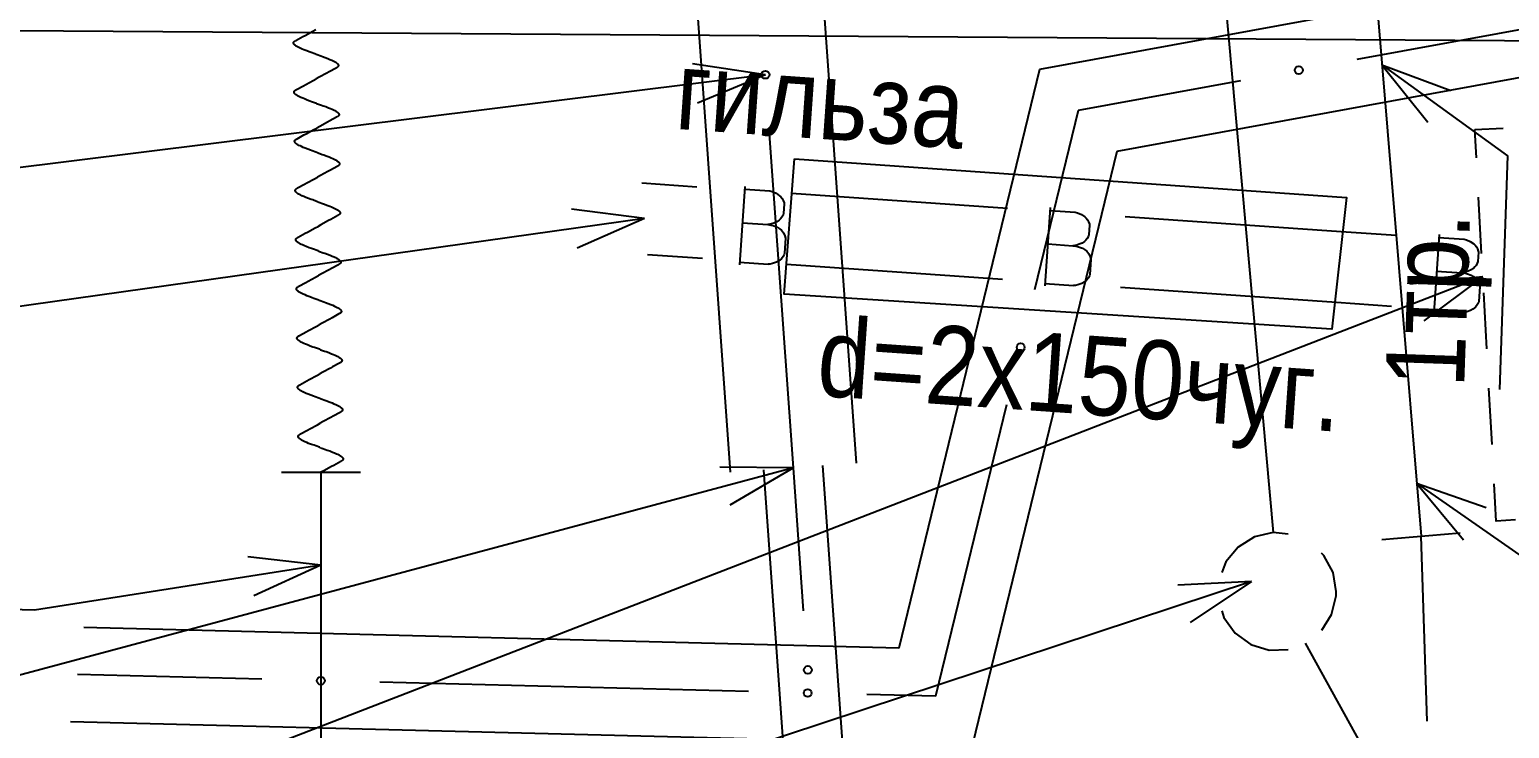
# Model space of a CAD drawing. Header units: metres. Extents: x -3947 to -3704, y 4976 to 6609.
# Drawn here: x -3866.42 to -3847.65, y 5727.78 to 5736.65 of the extents above; entities that cross this region are included whole.
import ezdxf
from ezdxf.enums import TextEntityAlignment as Align

# ---------------------------------------------------------------- set-up
doc = ezdxf.new("R2010")
doc.units = ezdxf.units.M
doc.header["$MEASUREMENT"] = 0
for name, color, linetype, lineweight in [('Водопровод', 7, 'Continuous', 25), ('Водосток', 7, 'Continuous', 25), ('Кабель защиты', 7, 'Continuous', 25), ('Кабель электрический', 7, 'Continuous', 25), ('Теплосеть', 7, 'Continuous', 25)]:
    doc.layers.add(name, color=color, linetype=linetype, lineweight=lineweight)
doc.styles.add('Style-RUSSIAN_1251', font='RUSSIAN_1251.shx')

msp = doc.modelspace()

# ---------------------------------------------------------------- linework, layer by layer
at = {"layer": 'Водопровод', "linetype": 'Continuous'}
for p, q in [((-3848.085, 5735.379), (-3847.728, 5735.398)), ((-3848.066, 5735.022), (-3848.085, 5735.379)), ((-3858.653, 5734.702), (-3857.954, 5734.654)), ((-3857.345, 5734.659), (-3857.414, 5733.664)), ((-3856.754, 5734.571), (-3854.016, 5734.381)), ((-3848, 5733.809), (-3848.039, 5734.522)), ((-3858.618, 5734.249), (-3859.544, 5734.371)), ((-3853.472, 5734.391), (-3853.541, 5733.396)), ((-3852.52, 5734.277), (-3849.781, 5734.087)), ((-3858.618, 5734.249), (-3859.474, 5733.876)), ((-3857.377, 5734.196), (-3857.056, 5734.174)), ((-3849.781, 5734.087), (-3849.083, 5734.039)), ((-3853.504, 5733.928), (-3853.184, 5733.905)), ((-3848.539, 5734.048), (-3848.608, 5733.053)), ((-3858.583, 5733.796), (-3857.885, 5733.747)), ((-3857.412, 5733.697), (-3857.05, 5733.672)), ((-3856.817, 5733.673), (-3854.078, 5733.483)), ((-3847.984, 5733.511), (-3848.913, 5733.42)), ((-3847.984, 5733.511), (-3848.733, 5732.953)), ((-3848.571, 5733.585), (-3848.251, 5733.563)), ((-3853.539, 5733.428), (-3853.178, 5733.403)), ((-3852.582, 5733.379), (-3849.843, 5733.189)), ((-3849.843, 5733.189), (-3849.145, 5733.141)), ((-3847.934, 5732.596), (-3847.973, 5733.31)), ((-3848.606, 5733.086), (-3848.244, 5733.061)), ((-3847.868, 5731.383), (-3847.907, 5732.097))]:
    msp.add_line(p, q, dxfattribs=at)
at = {"layer": 'Водопровод', "linetype": 'Continuous', "flags": 128}
for points in [[(-3846.45, 5736.497), (-3867.882, 5736.642), (-3877.623, 5736.602)], [(-3856.717, 5735.007), (-3849.713, 5734.516), (-3849.902, 5732.847), (-3856.849, 5733.293), (-3856.717, 5735.007)], [(-3857.347, 5734.623), (-3857.029, 5734.601), (-3857, 5734.593), (-3856.951, 5734.571), (-3856.906, 5734.54), (-3856.889, 5734.524), (-3856.873, 5734.504), (-3856.86, 5734.479), (-3856.849, 5734.448), (-3856.846, 5734.433), (-3856.854, 5734.317), (-3856.861, 5734.295), (-3856.877, 5734.266), (-3856.893, 5734.247), (-3856.911, 5734.228), (-3856.94, 5734.209), (-3856.977, 5734.193), (-3857.01, 5734.182), (-3857.056, 5734.174), (-3857.018, 5734.168), (-3856.985, 5734.162), (-3856.937, 5734.143), (-3856.909, 5734.124), (-3856.882, 5734.104), (-3856.855, 5734.07), (-3856.837, 5734.033), (-3856.829, 5734.001), (-3856.843, 5733.811), (-3856.848, 5733.793), (-3856.861, 5733.767), (-3856.883, 5733.739), (-3856.917, 5733.713), (-3856.946, 5733.697), (-3856.994, 5733.679), (-3857.023, 5733.672), (-3857.05, 5733.672)], [(-3853.475, 5734.354), (-3853.157, 5734.332), (-3853.127, 5734.324), (-3853.078, 5734.302), (-3853.034, 5734.271), (-3853.016, 5734.255), (-3853.001, 5734.235), (-3852.987, 5734.21), (-3852.976, 5734.179), (-3852.974, 5734.164), (-3852.982, 5734.049), (-3852.989, 5734.027), (-3853.004, 5733.998), (-3853.02, 5733.978), (-3853.038, 5733.959), (-3853.068, 5733.94), (-3853.104, 5733.924), (-3853.137, 5733.913), (-3853.184, 5733.905), (-3853.146, 5733.899), (-3853.112, 5733.893), (-3853.065, 5733.875), (-3853.036, 5733.856), (-3853.01, 5733.835), (-3852.982, 5733.801), (-3852.964, 5733.765), (-3852.957, 5733.732), (-3852.97, 5733.542), (-3852.975, 5733.524), (-3852.988, 5733.499), (-3853.011, 5733.47), (-3853.044, 5733.445), (-3853.073, 5733.428), (-3853.121, 5733.411), (-3853.15, 5733.403), (-3853.178, 5733.403)], [(-3858.618, 5734.249), (-3867.845, 5732.953), (-3875.36, 5733.157)], [(-3848.542, 5734.012), (-3848.223, 5733.99), (-3848.194, 5733.982), (-3848.145, 5733.96), (-3848.1, 5733.929), (-3848.083, 5733.913), (-3848.067, 5733.893), (-3848.054, 5733.868), (-3848.043, 5733.837), (-3848.04, 5733.822), (-3848.048, 5733.706), (-3848.056, 5733.684), (-3848.071, 5733.655), (-3848.087, 5733.636), (-3848.105, 5733.617), (-3848.135, 5733.598), (-3848.171, 5733.582), (-3848.204, 5733.571), (-3848.251, 5733.563), (-3848.212, 5733.557), (-3848.179, 5733.551), (-3848.132, 5733.532), (-3848.103, 5733.514), (-3848.076, 5733.493), (-3848.049, 5733.459), (-3848.031, 5733.422), (-3848.024, 5733.39), (-3848.037, 5733.2), (-3848.042, 5733.182), (-3848.055, 5733.156), (-3848.077, 5733.128), (-3848.111, 5733.102), (-3848.14, 5733.086), (-3848.188, 5733.068), (-3848.217, 5733.061), (-3848.244, 5733.061)], [(-3847.984, 5733.511), (-3870.101, 5724.952), (-3878.001, 5724.848)], [(-3847.572, 5730.427), (-3847.815, 5730.414), (-3847.841, 5730.884)]]:
    msp.add_lwpolyline(points, dxfattribs=at)
at = {"layer": 'Водосток', "linetype": 'Continuous'}
for p, q in [((-3851.694, 5741.913), (-3850.643, 5730.267)), ((-3850.921, 5729.646), (-3851.854, 5729.601)), ((-3850.921, 5729.646), (-3851.697, 5729.126)), ((-3850.237, 5728.863), (-3846.947, 5722.917))]:
    msp.add_line(p, q, dxfattribs=at)
at = {"layer": 'Водосток', "linetype": 'Continuous', "flags": 128}
for points in [[(-3850.455, 5730.249), (-3850.643, 5730.267), (-3850.881, 5730.212), (-3851.088, 5730.084), (-3851.244, 5729.895), (-3851.294, 5729.762)], [(-3849.845, 5729.519), (-3849.885, 5729.76), (-3850, 5729.975), (-3850.032, 5730.005)], [(-3850.921, 5729.646), (-3869.142, 5723.624), (-3876.222, 5723.624)], [(-3850.028, 5729.03), (-3849.904, 5729.228), (-3849.847, 5729.466), (-3849.845, 5729.519)], [(-3851.294, 5729.275), (-3851.269, 5729.189), (-3851.127, 5728.99), (-3850.929, 5728.848), (-3850.696, 5728.776), (-3850.454, 5728.783)]]:
    msp.add_lwpolyline(points, dxfattribs=at)
at = {"layer": 'Кабель защиты', "linetype": 'Continuous'}
for p, q in [((-3863.223, 5731.032), (-3862.223, 5731.032)), ((-3862.723, 5729.852), (-3863.651, 5729.96)), ((-3862.723, 5729.852), (-3863.574, 5729.466))]:
    msp.add_line(p, q, dxfattribs=at)
at = {"layer": 'Кабель защиты', "linetype": 'Continuous', "flags": 128}
for points in [[(-3862.787, 5736.335), (-3862.801, 5736.34), (-3862.849, 5736.357), (-3862.871, 5736.365), (-3862.903, 5736.377), (-3862.939, 5736.391), (-3862.963, 5736.401), (-3862.986, 5736.411), (-3863.003, 5736.419), (-3863.02, 5736.427), (-3863.03, 5736.433), (-3863.038, 5736.438), (-3863.045, 5736.443), (-3863.048, 5736.445), (-3863.051, 5736.448), (-3863.057, 5736.452), (-3863.06, 5736.455), (-3863.062, 5736.457), (-3863.064, 5736.46), (-3863.066, 5736.462), (-3863.068, 5736.466), (-3863.069, 5736.468), (-3863.07, 5736.469), (-3863.071, 5736.471), (-3863.071, 5736.472), (-3863.072, 5736.474), (-3863.072, 5736.476), (-3863.072, 5736.478), (-3863.072, 5736.48), (-3863.072, 5736.48), (-3863.072, 5736.481), (-3863.072, 5736.483), (-3863.071, 5736.484), (-3863.071, 5736.485), (-3863.07, 5736.486), (-3863.07, 5736.488), (-3863.068, 5736.49), (-3863.068, 5736.491), (-3863.067, 5736.492), (-3863.066, 5736.493), (-3863.065, 5736.494), (-3863.064, 5736.495), (-3863.063, 5736.496), (-3863.06, 5736.499), (-3863.059, 5736.5), (-3863.056, 5736.502), (-3863.052, 5736.505), (-3863.048, 5736.507), (-3863.041, 5736.511), (-3862.954, 5736.559), (-3862.925, 5736.574), (-3862.828, 5736.627), (-3862.79, 5736.647)], [(-3862.787, 5736.335), (-3862.772, 5736.33), (-3862.724, 5736.313), (-3862.702, 5736.305), (-3862.67, 5736.293), (-3862.634, 5736.28), (-3862.61, 5736.27), (-3862.587, 5736.26), (-3862.57, 5736.252), (-3862.553, 5736.243), (-3862.543, 5736.238), (-3862.535, 5736.232), (-3862.528, 5736.227), (-3862.525, 5736.225), (-3862.522, 5736.223), (-3862.517, 5736.219), (-3862.514, 5736.216), (-3862.511, 5736.213), (-3862.509, 5736.211), (-3862.507, 5736.208), (-3862.505, 5736.205), (-3862.504, 5736.203), (-3862.503, 5736.201), (-3862.502, 5736.2), (-3862.502, 5736.198), (-3862.502, 5736.197), (-3862.501, 5736.195), (-3862.501, 5736.193), (-3862.501, 5736.191), (-3862.501, 5736.19), (-3862.501, 5736.189), (-3862.502, 5736.188), (-3862.502, 5736.187), (-3862.502, 5736.186), (-3862.503, 5736.184), (-3862.504, 5736.183), (-3862.505, 5736.181), (-3862.505, 5736.18), (-3862.506, 5736.179), (-3862.507, 5736.177), (-3862.508, 5736.176), (-3862.509, 5736.175), (-3862.51, 5736.174), (-3862.513, 5736.172), (-3862.515, 5736.17), (-3862.517, 5736.168), (-3862.521, 5736.166), (-3862.525, 5736.164), (-3862.532, 5736.16), (-3862.619, 5736.112), (-3862.648, 5736.096), (-3862.745, 5736.044), (-3862.783, 5736.023)], [(-3862.779, 5735.711), (-3862.793, 5735.716), (-3862.842, 5735.733), (-3862.863, 5735.741), (-3862.896, 5735.753), (-3862.931, 5735.767), (-3862.955, 5735.777), (-3862.979, 5735.787), (-3862.995, 5735.795), (-3863.012, 5735.803), (-3863.022, 5735.809), (-3863.031, 5735.814), (-3863.038, 5735.819), (-3863.041, 5735.821), (-3863.044, 5735.824), (-3863.049, 5735.828), (-3863.052, 5735.831), (-3863.054, 5735.833), (-3863.057, 5735.836), (-3863.059, 5735.838), (-3863.061, 5735.842), (-3863.062, 5735.844), (-3863.063, 5735.845), (-3863.063, 5735.847), (-3863.064, 5735.848), (-3863.064, 5735.85), (-3863.064, 5735.852), (-3863.065, 5735.854), (-3863.065, 5735.856), (-3863.064, 5735.856), (-3863.064, 5735.858), (-3863.064, 5735.859), (-3863.064, 5735.86), (-3863.063, 5735.861), (-3863.063, 5735.862), (-3863.062, 5735.864), (-3863.061, 5735.866), (-3863.06, 5735.867), (-3863.059, 5735.868), (-3863.059, 5735.869), (-3863.057, 5735.87), (-3863.056, 5735.872), (-3863.055, 5735.873), (-3863.053, 5735.875), (-3863.051, 5735.876), (-3863.048, 5735.878), (-3863.044, 5735.881), (-3863.041, 5735.883), (-3863.033, 5735.887), (-3862.946, 5735.935), (-3862.917, 5735.951), (-3862.821, 5736.003), (-3862.783, 5736.023)], [(-3862.779, 5735.711), (-3862.765, 5735.706), (-3862.716, 5735.689), (-3862.695, 5735.681), (-3862.663, 5735.67), (-3862.627, 5735.656), (-3862.603, 5735.646), (-3862.58, 5735.636), (-3862.563, 5735.628), (-3862.546, 5735.619), (-3862.536, 5735.614), (-3862.527, 5735.608), (-3862.52, 5735.603), (-3862.517, 5735.601), (-3862.514, 5735.599), (-3862.509, 5735.595), (-3862.506, 5735.592), (-3862.504, 5735.59), (-3862.502, 5735.587), (-3862.5, 5735.584), (-3862.497, 5735.581), (-3862.496, 5735.579), (-3862.496, 5735.577), (-3862.495, 5735.576), (-3862.494, 5735.574), (-3862.494, 5735.573), (-3862.494, 5735.571), (-3862.494, 5735.569), (-3862.494, 5735.567), (-3862.494, 5735.566), (-3862.494, 5735.565), (-3862.494, 5735.564), (-3862.494, 5735.563), (-3862.495, 5735.562), (-3862.495, 5735.56), (-3862.496, 5735.559), (-3862.497, 5735.557), (-3862.498, 5735.556), (-3862.499, 5735.555), (-3862.5, 5735.554), (-3862.501, 5735.552), (-3862.502, 5735.551), (-3862.503, 5735.55), (-3862.505, 5735.548), (-3862.507, 5735.546), (-3862.51, 5735.544), (-3862.514, 5735.542), (-3862.518, 5735.54), (-3862.525, 5735.536), (-3862.612, 5735.488), (-3862.641, 5735.472), (-3862.738, 5735.42), (-3862.775, 5735.399)], [(-3862.772, 5735.087), (-3862.786, 5735.092), (-3862.834, 5735.109), (-3862.856, 5735.117), (-3862.888, 5735.129), (-3862.924, 5735.143), (-3862.948, 5735.153), (-3862.971, 5735.163), (-3862.988, 5735.171), (-3863.005, 5735.179), (-3863.015, 5735.185), (-3863.023, 5735.19), (-3863.031, 5735.195), (-3863.034, 5735.197), (-3863.037, 5735.2), (-3863.042, 5735.204), (-3863.045, 5735.207), (-3863.047, 5735.209), (-3863.049, 5735.212), (-3863.051, 5735.214), (-3863.053, 5735.218), (-3863.054, 5735.22), (-3863.055, 5735.221), (-3863.056, 5735.223), (-3863.056, 5735.224), (-3863.057, 5735.226), (-3863.057, 5735.228), (-3863.057, 5735.23), (-3863.057, 5735.232), (-3863.057, 5735.232), (-3863.057, 5735.234), (-3863.057, 5735.235), (-3863.056, 5735.236), (-3863.056, 5735.237), (-3863.055, 5735.238), (-3863.055, 5735.24), (-3863.054, 5735.242), (-3863.053, 5735.243), (-3863.052, 5735.244), (-3863.051, 5735.245), (-3863.05, 5735.246), (-3863.049, 5735.248), (-3863.048, 5735.249), (-3863.045, 5735.251), (-3863.044, 5735.252), (-3863.041, 5735.254), (-3863.037, 5735.257), (-3863.033, 5735.259), (-3863.026, 5735.263), (-3862.939, 5735.311), (-3862.91, 5735.327), (-3862.813, 5735.379), (-3862.775, 5735.399)], [(-3862.772, 5735.087), (-3862.757, 5735.082), (-3862.709, 5735.065), (-3862.687, 5735.057), (-3862.655, 5735.046), (-3862.62, 5735.032), (-3862.595, 5735.022), (-3862.572, 5735.012), (-3862.555, 5735.004), (-3862.538, 5734.995), (-3862.528, 5734.99), (-3862.52, 5734.984), (-3862.513, 5734.98), (-3862.51, 5734.977), (-3862.507, 5734.975), (-3862.502, 5734.971), (-3862.499, 5734.968), (-3862.496, 5734.966), (-3862.494, 5734.963), (-3862.492, 5734.96), (-3862.49, 5734.957), (-3862.489, 5734.955), (-3862.488, 5734.953), (-3862.488, 5734.952), (-3862.487, 5734.95), (-3862.487, 5734.949), (-3862.486, 5734.947), (-3862.486, 5734.945), (-3862.486, 5734.943), (-3862.486, 5734.942), (-3862.486, 5734.941), (-3862.487, 5734.94), (-3862.487, 5734.939), (-3862.487, 5734.938), (-3862.488, 5734.936), (-3862.489, 5734.935), (-3862.49, 5734.933), (-3862.491, 5734.932), (-3862.491, 5734.931), (-3862.492, 5734.93), (-3862.493, 5734.928), (-3862.494, 5734.927), (-3862.495, 5734.926), (-3862.498, 5734.924), (-3862.5, 5734.923), (-3862.503, 5734.92), (-3862.506, 5734.918), (-3862.51, 5734.916), (-3862.517, 5734.912), (-3862.604, 5734.864), (-3862.634, 5734.848), (-3862.73, 5734.796), (-3862.768, 5734.775)], [(-3862.764, 5734.463), (-3862.779, 5734.468), (-3862.827, 5734.486), (-3862.848, 5734.493), (-3862.881, 5734.505), (-3862.916, 5734.519), (-3862.94, 5734.529), (-3862.964, 5734.539), (-3862.98, 5734.547), (-3862.997, 5734.555), (-3863.007, 5734.561), (-3863.016, 5734.566), (-3863.023, 5734.571), (-3863.026, 5734.573), (-3863.029, 5734.576), (-3863.034, 5734.58), (-3863.037, 5734.583), (-3863.039, 5734.585), (-3863.042, 5734.588), (-3863.044, 5734.59), (-3863.046, 5734.594), (-3863.047, 5734.596), (-3863.048, 5734.597), (-3863.048, 5734.599), (-3863.049, 5734.6), (-3863.049, 5734.602), (-3863.049, 5734.604), (-3863.05, 5734.606), (-3863.05, 5734.608), (-3863.05, 5734.608), (-3863.049, 5734.61), (-3863.049, 5734.611), (-3863.049, 5734.612), (-3863.048, 5734.613), (-3863.048, 5734.614), (-3863.047, 5734.616), (-3863.046, 5734.618), (-3863.045, 5734.619), (-3863.045, 5734.62), (-3863.044, 5734.621), (-3863.042, 5734.623), (-3863.041, 5734.624), (-3863.04, 5734.625), (-3863.038, 5734.627), (-3863.036, 5734.628), (-3863.033, 5734.63), (-3863.029, 5734.633), (-3863.026, 5734.635), (-3863.019, 5734.639), (-3862.931, 5734.687), (-3862.902, 5734.703), (-3862.806, 5734.755), (-3862.768, 5734.775)], [(-3862.764, 5734.463), (-3862.75, 5734.458), (-3862.702, 5734.441), (-3862.68, 5734.434), (-3862.648, 5734.422), (-3862.612, 5734.408), (-3862.588, 5734.398), (-3862.565, 5734.388), (-3862.548, 5734.38), (-3862.531, 5734.371), (-3862.521, 5734.366), (-3862.512, 5734.36), (-3862.505, 5734.356), (-3862.502, 5734.353), (-3862.499, 5734.351), (-3862.494, 5734.347), (-3862.491, 5734.344), (-3862.489, 5734.342), (-3862.487, 5734.339), (-3862.485, 5734.336), (-3862.482, 5734.333), (-3862.481, 5734.331), (-3862.481, 5734.329), (-3862.48, 5734.328), (-3862.48, 5734.326), (-3862.479, 5734.325), (-3862.479, 5734.323), (-3862.479, 5734.321), (-3862.479, 5734.319), (-3862.479, 5734.318), (-3862.479, 5734.317), (-3862.479, 5734.316), (-3862.479, 5734.315), (-3862.48, 5734.314), (-3862.48, 5734.312), (-3862.481, 5734.311), (-3862.482, 5734.309), (-3862.483, 5734.308), (-3862.484, 5734.307), (-3862.485, 5734.306), (-3862.486, 5734.304), (-3862.487, 5734.303), (-3862.488, 5734.302), (-3862.49, 5734.3), (-3862.492, 5734.299), (-3862.495, 5734.296), (-3862.499, 5734.294), (-3862.503, 5734.292), (-3862.51, 5734.288), (-3862.597, 5734.24), (-3862.626, 5734.224), (-3862.723, 5734.172), (-3862.76, 5734.151)], [(-3862.757, 5733.839), (-3862.771, 5733.845), (-3862.819, 5733.862), (-3862.841, 5733.869), (-3862.873, 5733.881), (-3862.909, 5733.895), (-3862.933, 5733.905), (-3862.956, 5733.915), (-3862.973, 5733.923), (-3862.99, 5733.931), (-3863, 5733.937), (-3863.008, 5733.942), (-3863.016, 5733.947), (-3863.019, 5733.949), (-3863.022, 5733.952), (-3863.027, 5733.956), (-3863.03, 5733.959), (-3863.032, 5733.961), (-3863.034, 5733.964), (-3863.036, 5733.966), (-3863.038, 5733.97), (-3863.04, 5733.972), (-3863.04, 5733.973), (-3863.041, 5733.975), (-3863.041, 5733.976), (-3863.042, 5733.978), (-3863.042, 5733.98), (-3863.042, 5733.982), (-3863.042, 5733.984), (-3863.042, 5733.984), (-3863.042, 5733.986), (-3863.042, 5733.987), (-3863.041, 5733.988), (-3863.041, 5733.989), (-3863.04, 5733.99), (-3863.04, 5733.992), (-3863.039, 5733.994), (-3863.038, 5733.995), (-3863.037, 5733.996), (-3863.036, 5733.997), (-3863.035, 5733.999), (-3863.034, 5734), (-3863.033, 5734.001), (-3863.03, 5734.003), (-3863.029, 5734.004), (-3863.026, 5734.006), (-3863.022, 5734.009), (-3863.018, 5734.011), (-3863.011, 5734.015), (-3862.924, 5734.063), (-3862.895, 5734.079), (-3862.798, 5734.131), (-3862.76, 5734.151)], [(-3862.757, 5733.839), (-3862.742, 5733.834), (-3862.694, 5733.817), (-3862.673, 5733.81), (-3862.64, 5733.798), (-3862.605, 5733.784), (-3862.58, 5733.774), (-3862.557, 5733.764), (-3862.54, 5733.756), (-3862.524, 5733.747), (-3862.513, 5733.742), (-3862.505, 5733.737), (-3862.498, 5733.732), (-3862.495, 5733.729), (-3862.492, 5733.727), (-3862.487, 5733.723), (-3862.484, 5733.72), (-3862.481, 5733.718), (-3862.479, 5733.715), (-3862.477, 5733.712), (-3862.475, 5733.709), (-3862.474, 5733.707), (-3862.473, 5733.706), (-3862.473, 5733.704), (-3862.472, 5733.702), (-3862.472, 5733.701), (-3862.471, 5733.699), (-3862.471, 5733.697), (-3862.471, 5733.695), (-3862.471, 5733.694), (-3862.471, 5733.693), (-3862.472, 5733.692), (-3862.472, 5733.691), (-3862.472, 5733.69), (-3862.473, 5733.688), (-3862.474, 5733.687), (-3862.475, 5733.685), (-3862.476, 5733.684), (-3862.476, 5733.683), (-3862.477, 5733.682), (-3862.478, 5733.68), (-3862.479, 5733.679), (-3862.48, 5733.678), (-3862.483, 5733.676), (-3862.485, 5733.675), (-3862.488, 5733.673), (-3862.491, 5733.67), (-3862.495, 5733.668), (-3862.502, 5733.664), (-3862.59, 5733.616), (-3862.619, 5733.6), (-3862.715, 5733.548), (-3862.753, 5733.527)], [(-3862.749, 5733.215), (-3862.764, 5733.221), (-3862.812, 5733.238), (-3862.833, 5733.245), (-3862.866, 5733.257), (-3862.901, 5733.271), (-3862.925, 5733.281), (-3862.949, 5733.291), (-3862.966, 5733.299), (-3862.982, 5733.308), (-3862.993, 5733.313), (-3863.001, 5733.318), (-3863.008, 5733.323), (-3863.011, 5733.325), (-3863.014, 5733.328), (-3863.019, 5733.332), (-3863.022, 5733.335), (-3863.024, 5733.337), (-3863.027, 5733.34), (-3863.029, 5733.342), (-3863.031, 5733.346), (-3863.032, 5733.348), (-3863.033, 5733.349), (-3863.033, 5733.351), (-3863.034, 5733.353), (-3863.034, 5733.354), (-3863.035, 5733.356), (-3863.035, 5733.358), (-3863.035, 5733.36), (-3863.035, 5733.36), (-3863.034, 5733.362), (-3863.034, 5733.363), (-3863.034, 5733.364), (-3863.034, 5733.365), (-3863.033, 5733.366), (-3863.032, 5733.368), (-3863.031, 5733.37), (-3863.03, 5733.371), (-3863.03, 5733.372), (-3863.029, 5733.373), (-3863.028, 5733.375), (-3863.026, 5733.376), (-3863.025, 5733.377), (-3863.023, 5733.379), (-3863.021, 5733.38), (-3863.018, 5733.382), (-3863.014, 5733.385), (-3863.011, 5733.387), (-3863.004, 5733.391), (-3862.916, 5733.439), (-3862.887, 5733.455), (-3862.791, 5733.507), (-3862.753, 5733.527)], [(-3862.749, 5733.215), (-3862.735, 5733.21), (-3862.687, 5733.193), (-3862.665, 5733.186), (-3862.633, 5733.174), (-3862.597, 5733.16), (-3862.573, 5733.15), (-3862.55, 5733.14), (-3862.533, 5733.132), (-3862.516, 5733.123), (-3862.506, 5733.118), (-3862.498, 5733.113), (-3862.49, 5733.108), (-3862.487, 5733.105), (-3862.484, 5733.103), (-3862.479, 5733.099), (-3862.476, 5733.096), (-3862.474, 5733.094), (-3862.472, 5733.091), (-3862.47, 5733.089), (-3862.468, 5733.085), (-3862.466, 5733.083), (-3862.466, 5733.082), (-3862.465, 5733.08), (-3862.465, 5733.078), (-3862.464, 5733.077), (-3862.464, 5733.075), (-3862.464, 5733.073), (-3862.464, 5733.071), (-3862.464, 5733.07), (-3862.464, 5733.069), (-3862.464, 5733.068), (-3862.465, 5733.067), (-3862.465, 5733.066), (-3862.465, 5733.064), (-3862.466, 5733.063), (-3862.467, 5733.061), (-3862.468, 5733.06), (-3862.469, 5733.059), (-3862.47, 5733.058), (-3862.471, 5733.056), (-3862.472, 5733.055), (-3862.473, 5733.054), (-3862.475, 5733.052), (-3862.477, 5733.051), (-3862.48, 5733.049), (-3862.484, 5733.046), (-3862.488, 5733.044), (-3862.495, 5733.04), (-3862.582, 5732.992), (-3862.611, 5732.976), (-3862.708, 5732.924), (-3862.745, 5732.904)], [(-3862.742, 5732.592), (-3862.756, 5732.597), (-3862.804, 5732.614), (-3862.826, 5732.621), (-3862.858, 5732.633), (-3862.894, 5732.647), (-3862.918, 5732.657), (-3862.941, 5732.667), (-3862.958, 5732.675), (-3862.975, 5732.684), (-3862.985, 5732.689), (-3862.993, 5732.694), (-3863.001, 5732.699), (-3863.004, 5732.702), (-3863.007, 5732.704), (-3863.012, 5732.708), (-3863.015, 5732.711), (-3863.017, 5732.713), (-3863.019, 5732.716), (-3863.021, 5732.719), (-3863.023, 5732.722), (-3863.025, 5732.724), (-3863.025, 5732.725), (-3863.026, 5732.727), (-3863.026, 5732.729), (-3863.027, 5732.73), (-3863.027, 5732.732), (-3863.027, 5732.734), (-3863.027, 5732.736), (-3863.027, 5732.737), (-3863.027, 5732.738), (-3863.027, 5732.739), (-3863.026, 5732.74), (-3863.026, 5732.741), (-3863.026, 5732.743), (-3863.025, 5732.744), (-3863.024, 5732.746), (-3863.023, 5732.747), (-3863.022, 5732.748), (-3863.021, 5732.749), (-3863.02, 5732.751), (-3863.019, 5732.752), (-3863.018, 5732.753), (-3863.016, 5732.755), (-3863.014, 5732.756), (-3863.011, 5732.758), (-3863.007, 5732.761), (-3863.003, 5732.763), (-3862.996, 5732.767), (-3862.909, 5732.815), (-3862.88, 5732.831), (-3862.783, 5732.883), (-3862.745, 5732.903)], [(-3862.742, 5732.592), (-3862.727, 5732.586), (-3862.679, 5732.569), (-3862.658, 5732.562), (-3862.625, 5732.55), (-3862.59, 5732.536), (-3862.566, 5732.526), (-3862.542, 5732.516), (-3862.525, 5732.508), (-3862.509, 5732.499), (-3862.498, 5732.494), (-3862.49, 5732.489), (-3862.483, 5732.484), (-3862.48, 5732.482), (-3862.477, 5732.479), (-3862.472, 5732.475), (-3862.469, 5732.472), (-3862.467, 5732.47), (-3862.464, 5732.467), (-3862.462, 5732.465), (-3862.46, 5732.461), (-3862.459, 5732.459), (-3862.458, 5732.458), (-3862.458, 5732.456), (-3862.457, 5732.454), (-3862.457, 5732.453), (-3862.456, 5732.451), (-3862.456, 5732.449), (-3862.456, 5732.447), (-3862.456, 5732.447), (-3862.457, 5732.445), (-3862.457, 5732.444), (-3862.457, 5732.443), (-3862.457, 5732.442), (-3862.458, 5732.441), (-3862.459, 5732.439), (-3862.46, 5732.437), (-3862.461, 5732.436), (-3862.461, 5732.435), (-3862.462, 5732.434), (-3862.463, 5732.432), (-3862.465, 5732.431), (-3862.466, 5732.43), (-3862.468, 5732.428), (-3862.47, 5732.427), (-3862.473, 5732.425), (-3862.477, 5732.422), (-3862.48, 5732.42), (-3862.487, 5732.416), (-3862.575, 5732.368), (-3862.604, 5732.352), (-3862.7, 5732.3), (-3862.738, 5732.28)], [(-3862.734, 5731.968), (-3862.749, 5731.973), (-3862.797, 5731.99), (-3862.818, 5731.997), (-3862.851, 5732.009), (-3862.886, 5732.023), (-3862.911, 5732.033), (-3862.934, 5732.043), (-3862.951, 5732.051), (-3862.967, 5732.06), (-3862.978, 5732.065), (-3862.986, 5732.07), (-3862.993, 5732.075), (-3862.996, 5732.078), (-3862.999, 5732.08), (-3863.004, 5732.084), (-3863.007, 5732.087), (-3863.01, 5732.089), (-3863.012, 5732.092), (-3863.014, 5732.095), (-3863.016, 5732.098), (-3863.017, 5732.1), (-3863.018, 5732.101), (-3863.018, 5732.103), (-3863.019, 5732.105), (-3863.019, 5732.106), (-3863.02, 5732.108), (-3863.02, 5732.11), (-3863.02, 5732.112), (-3863.02, 5732.113), (-3863.02, 5732.114), (-3863.019, 5732.115), (-3863.019, 5732.116), (-3863.019, 5732.117), (-3863.018, 5732.119), (-3863.017, 5732.12), (-3863.016, 5732.122), (-3863.015, 5732.123), (-3863.015, 5732.124), (-3863.014, 5732.125), (-3863.013, 5732.127), (-3863.012, 5732.128), (-3863.011, 5732.129), (-3863.008, 5732.131), (-3863.006, 5732.132), (-3863.003, 5732.135), (-3863, 5732.137), (-3862.996, 5732.139), (-3862.989, 5732.143), (-3862.901, 5732.191), (-3862.872, 5732.207), (-3862.776, 5732.259), (-3862.738, 5732.28)], [(-3862.734, 5731.968), (-3862.72, 5731.963), (-3862.672, 5731.945), (-3862.65, 5731.938), (-3862.618, 5731.926), (-3862.582, 5731.912), (-3862.558, 5731.902), (-3862.535, 5731.892), (-3862.518, 5731.884), (-3862.501, 5731.876), (-3862.491, 5731.87), (-3862.483, 5731.865), (-3862.475, 5731.86), (-3862.472, 5731.858), (-3862.469, 5731.855), (-3862.464, 5731.851), (-3862.461, 5731.848), (-3862.459, 5731.846), (-3862.457, 5731.843), (-3862.455, 5731.841), (-3862.453, 5731.837), (-3862.451, 5731.835), (-3862.451, 5731.834), (-3862.45, 5731.832), (-3862.45, 5731.831), (-3862.449, 5731.829), (-3862.449, 5731.827), (-3862.449, 5731.825), (-3862.449, 5731.823), (-3862.449, 5731.823), (-3862.449, 5731.821), (-3862.449, 5731.82), (-3862.45, 5731.819), (-3862.45, 5731.818), (-3862.451, 5731.817), (-3862.451, 5731.815), (-3862.452, 5731.813), (-3862.453, 5731.812), (-3862.454, 5731.811), (-3862.455, 5731.81), (-3862.456, 5731.808), (-3862.457, 5731.807), (-3862.458, 5731.806), (-3862.461, 5731.804), (-3862.462, 5731.803), (-3862.465, 5731.801), (-3862.469, 5731.798), (-3862.473, 5731.796), (-3862.48, 5731.792), (-3862.567, 5731.744), (-3862.596, 5731.728), (-3862.693, 5731.676), (-3862.731, 5731.656)], [(-3862.727, 5731.344), (-3862.741, 5731.349), (-3862.789, 5731.366), (-3862.811, 5731.374), (-3862.843, 5731.385), (-3862.879, 5731.399), (-3862.903, 5731.409), (-3862.926, 5731.419), (-3862.943, 5731.427), (-3862.96, 5731.436), (-3862.97, 5731.441), (-3862.979, 5731.447), (-3862.986, 5731.451), (-3862.989, 5731.454), (-3862.992, 5731.456), (-3862.997, 5731.46), (-3863, 5731.463), (-3863.002, 5731.465), (-3863.004, 5731.468), (-3863.006, 5731.471), (-3863.009, 5731.474), (-3863.01, 5731.476), (-3863.01, 5731.478), (-3863.011, 5731.479), (-3863.011, 5731.481), (-3863.012, 5731.482), (-3863.012, 5731.484), (-3863.012, 5731.486), (-3863.012, 5731.488), (-3863.012, 5731.489), (-3863.012, 5731.49), (-3863.012, 5731.491), (-3863.012, 5731.492), (-3863.011, 5731.493), (-3863.011, 5731.495), (-3863.01, 5731.496), (-3863.009, 5731.498), (-3863.008, 5731.499), (-3863.007, 5731.5), (-3863.006, 5731.501), (-3863.005, 5731.503), (-3863.004, 5731.504), (-3863.003, 5731.505), (-3863.001, 5731.507), (-3862.999, 5731.508), (-3862.996, 5731.511), (-3862.992, 5731.513), (-3862.988, 5731.515), (-3862.981, 5731.519), (-3862.894, 5731.567), (-3862.865, 5731.583), (-3862.768, 5731.635), (-3862.731, 5731.656)], [(-3862.727, 5731.344), (-3862.712, 5731.339), (-3862.664, 5731.321), (-3862.643, 5731.314), (-3862.61, 5731.302), (-3862.575, 5731.288), (-3862.551, 5731.278), (-3862.527, 5731.268), (-3862.511, 5731.26), (-3862.494, 5731.252), (-3862.484, 5731.246), (-3862.475, 5731.241), (-3862.468, 5731.236), (-3862.465, 5731.234), (-3862.462, 5731.231), (-3862.457, 5731.227), (-3862.454, 5731.224), (-3862.452, 5731.222), (-3862.449, 5731.219), (-3862.447, 5731.217), (-3862.445, 5731.213), (-3862.444, 5731.211), (-3862.443, 5731.21), (-3862.443, 5731.208), (-3862.442, 5731.207), (-3862.442, 5731.205), (-3862.442, 5731.203), (-3862.441, 5731.201), (-3862.441, 5731.199), (-3862.441, 5731.199), (-3862.442, 5731.197), (-3862.442, 5731.196), (-3862.442, 5731.195), (-3862.443, 5731.194), (-3862.443, 5731.193), (-3862.444, 5731.191), (-3862.445, 5731.189), (-3862.446, 5731.188), (-3862.446, 5731.187), (-3862.447, 5731.186), (-3862.449, 5731.184), (-3862.45, 5731.183), (-3862.451, 5731.182), (-3862.453, 5731.18), (-3862.455, 5731.179), (-3862.458, 5731.177), (-3862.462, 5731.174), (-3862.465, 5731.172), (-3862.472, 5731.168), (-3862.56, 5731.12), (-3862.589, 5731.104), (-3862.685, 5731.052), (-3862.723, 5731.032)], [(-3862.723, 5731.032), (-3862.723, 5726.932)], [(-3862.723, 5729.852), (-3866.356, 5729.284), (-3868.999, 5729.356)]]:
    msp.add_lwpolyline(points, dxfattribs=at)
at = {"layer": 'Кабель электрический', "linetype": 'Continuous'}
for p, q in [((-3849.266, 5736.201), (-3848.683, 5735.471)), ((-3849.266, 5736.201), (-3848.39, 5735.876)), ((-3848.825, 5730.895), (-3848.229, 5730.175)), ((-3848.825, 5730.895), (-3847.944, 5730.585)), ((-3849.267, 5730.181), (-3848.271, 5730.263)), ((-3848.691, 5727.874), (-3848.769, 5730.222))]:
    msp.add_line(p, q, dxfattribs=at)
at = {"layer": 'Кабель электрический', "linetype": 'Continuous', "flags": 128}
for points in [[(-3849.762, 5742.181), (-3848.769, 5730.222)], [(-3849.266, 5736.201), (-3847.671, 5735.047), (-3847.773, 5732.08)], [(-3848.825, 5730.895), (-3838.186, 5723.479), (-3829.389, 5723.897)]]:
    msp.add_lwpolyline(points, dxfattribs=at)
at = {"layer": 'Теплосеть', "linetype": 'Continuous'}
for p, q in [((-3845.464, 5737.024), (-3849.582, 5736.268)), ((-3857.085, 5736.075), (-3858.009, 5736.212)), ((-3857.085, 5736.075), (-3857.947, 5735.716)), ((-3851.058, 5735.997), (-3853.117, 5735.619)), ((-3853.117, 5735.619), (-3853.671, 5733.346)), ((-3856.73, 5731.09), (-3857.032, 5735.327)), ((-3856.73, 5731.09), (-3857.664, 5731.098)), ((-3856.73, 5731.09), (-3857.535, 5730.616)), ((-3856.601, 5729.273), (-3856.73, 5731.09)), ((-3863.475, 5728.407), (-3865.813, 5728.466)), ((-3857.298, 5728.251), (-3861.975, 5728.369))]:
    msp.add_line(p, q, dxfattribs=at)
at = {"layer": 'Теплосеть', "linetype": 'Continuous', "flags": 128}
for points in [[(-3825.393, 5741.815), (-3828.968, 5740.924), (-3829.912, 5740.656), (-3842.191, 5738.235), (-3853.608, 5736.139)], [(-3855.932, 5731.147), (-3856.642, 5741.117)], [(-3857.528, 5731.033), (-3858.238, 5741.003)], [(-3825.103, 5740.651), (-3828.659, 5739.765), (-3829.631, 5739.488), (-3841.967, 5737.057), (-3852.626, 5735.099)], [(-3853.608, 5736.139), (-3855.395, 5728.803), (-3865.729, 5729.064)], [(-3857.085, 5736.075), (-3867.624, 5734.761), (-3881.029, 5734.878)], [(-3852.626, 5735.099), (-3854.459, 5727.579), (-3865.898, 5727.868)], [(-3854.026, 5731.889), (-3854.927, 5728.191), (-3855.799, 5728.213)], [(-3856.73, 5731.09), (-3868.93, 5727.82), (-3876.837, 5727.79)], [(-3860.115, 5709.735), (-3854.848, 5709.951), (-3856.356, 5731.117)], [(-3860.145, 5710.485), (-3855.652, 5710.669), (-3857.104, 5731.063)]]:
    msp.add_lwpolyline(points, dxfattribs=at)
at = {"layer": 'Теплосеть', "linetype": 'Continuous'}
for centre in [(-3850.32, 5736.133), (-3857.085, 5736.075), (-3853.848, 5732.618), (-3862.725, 5728.388), (-3856.547, 5728.525), (-3856.549, 5728.232)]:
    msp.add_circle(centre, 0.05, dxfattribs=at)

# ---------------------------------------------------------------- texts
at = {"layer": 'Водопровод', "linetype": 'Continuous', "style": 'Style-RUSSIAN_1251', "width": 0.899998}
for s, p in [('гильза', (-3858.177, 5736.387)), ('d=2х150чуг.', (-3856.38, 5733.003))]:
    msp.add_text(s, height=1, rotation=356.0316, dxfattribs=at).set_placement(p, align=Align.TOP_LEFT)
at = {"layer": 'Кабель электрический', "linetype": 'Continuous', "style": 'Style-RUSSIAN_1251', "width": 0.899998}
msp.add_text('1тр.', height=1, rotation=88.0311, dxfattribs=at).set_placement((-3849.222, 5732.13), align=Align.TOP_LEFT)

doc.saveas('drawing.dxf')
